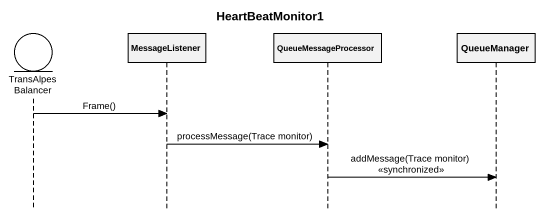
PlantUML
@startuml
title HeartBeatMonitor1
hide footbox
entity TransAlpesBalancer
participant MessageListener
participant QueueMessageProcessor
participant QueueManager

TransAlpesBalancer -> MessageListener : Frame()
MessageListener -> QueueMessageProcessor : processMessage(Trace monitor)
QueueMessageProcessor -> QueueManager : addMessage(Trace monitor) <<synchronized>>
@enduml
